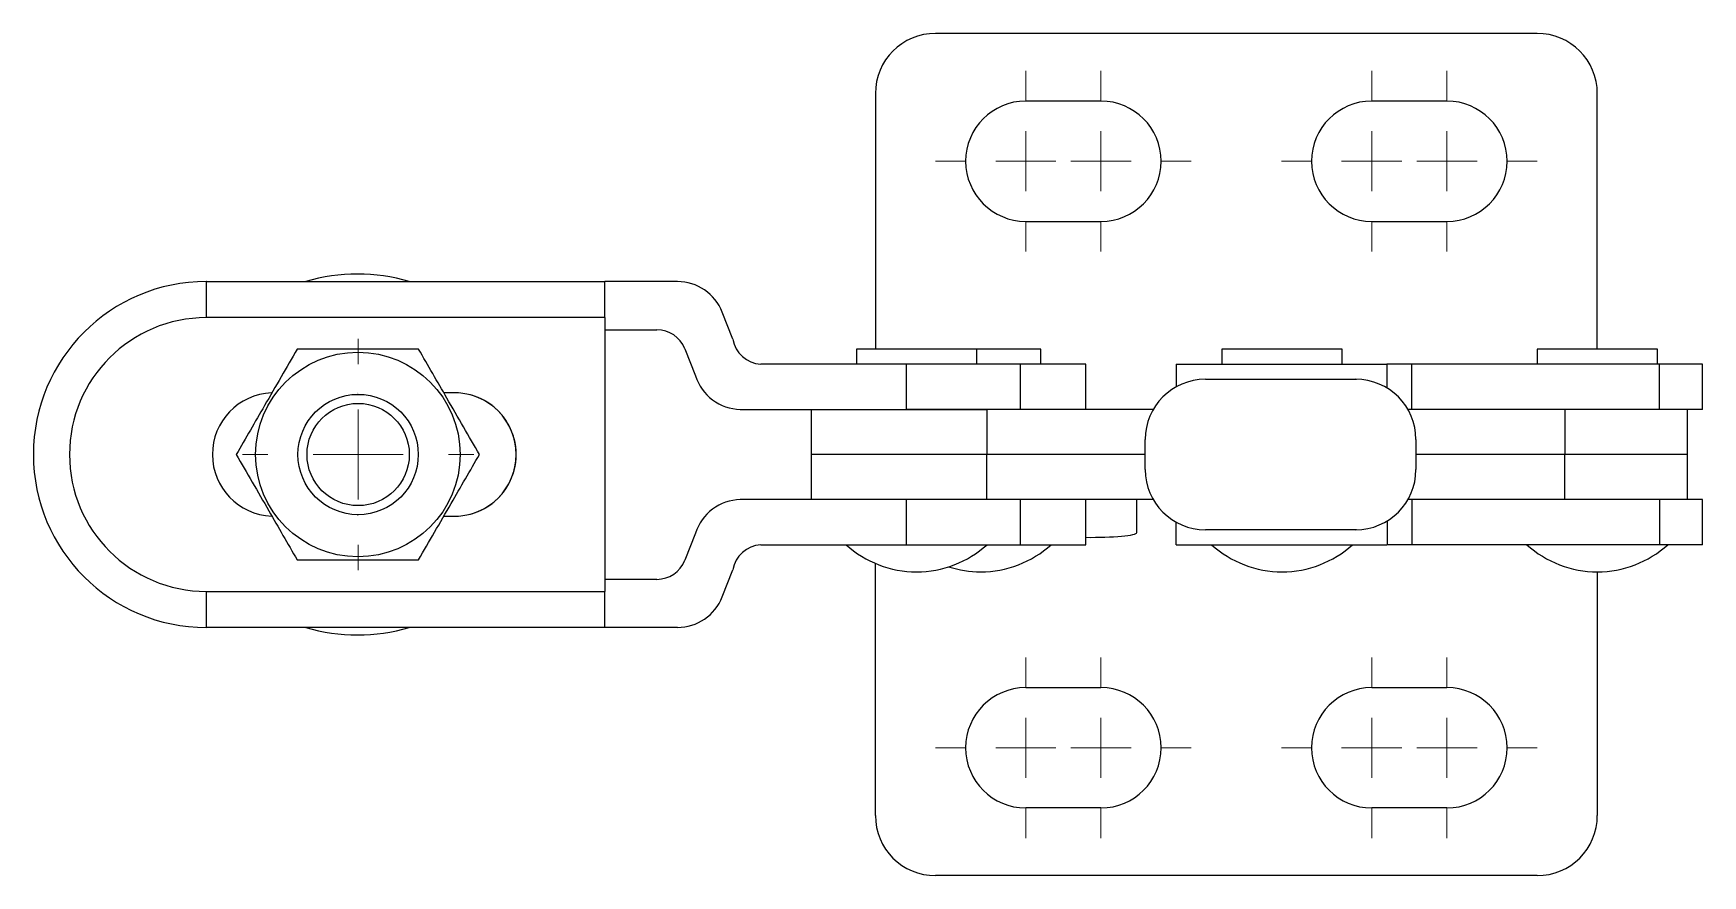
# Model space of a CAD drawing. Header units: millimetres. Extents: x 13 to 181, y 16 to 231.
# Drawn here: x 34.3 to 89.8, y 203.4 to 231.4 of the extents above; entities that cross this region are included whole.
import ezdxf

# ---------------------------------------------------------------- set-up
doc = ezdxf.new("R2010")
doc.units = ezdxf.units.MM
doc.linetypes.add('CENTER', pattern=[50.8, 31.75, -6.35, 6.35, -6.35])
doc.layers.add('CENTER', color=1, linetype='CENTER')

# ---------------------------------------------------------------- blocks, each defined once
blk = doc.blocks.new('SW_CENTERMARKSYMBOL_0')
at = {"color": 0, "linetype": 'Continuous', "lineweight": 0}
for p, q in [((0, 3), (0, 3.843)), ((0, 0), (0, 1.5)), ((-3, 0), (-3.843, 0)), ((0, 0), (-1.5, 0)), ((0, 0), (0, -1.5)), ((0, 0), (1.5, 0)), ((3, 0), (3.843, 0)), ((0, -3), (0, -3.843))]:
    blk.add_line(p, q, dxfattribs=at)
blk = doc.blocks.new('SW_CENTERMARKSYMBOL_8')
at = {"color": 0, "linetype": 'Continuous', "lineweight": 0}
for p, q in [((0, 2), (0, 3)), ((0, 0), (0, 1)), ((-2, 0), (-3, 0)), ((0, 0), (-1, 0)), ((0, 0), (0, -1)), ((0, 0), (1, 0)), ((2, 0), (3, 0)), ((0, -2), (0, -3))]:
    blk.add_line(p, q, dxfattribs=at)
blk = doc.blocks.new('SW_CENTERMARKSYMBOL_9')
at = {"color": 0, "linetype": 'Continuous', "lineweight": 0}
for p, q in [((0, 2), (0, 3)), ((0, 0), (0, 1)), ((-2, 0), (-3, 0)), ((0, 0), (-1, 0)), ((0, 0), (0, -1)), ((0, 0), (1, 0)), ((2, 0), (3, 0)), ((0, -2), (0, -3))]:
    blk.add_line(p, q, dxfattribs=at)
blk = doc.blocks.new('SW_CENTERMARKSYMBOL_10')
at = {"color": 0, "linetype": 'Continuous', "lineweight": 0}
for p, q in [((0, 2), (0, 3)), ((0, 0), (0, 1)), ((-2, 0), (-3, 0)), ((0, 0), (-1, 0)), ((0, 0), (0, -1)), ((0, 0), (1, 0)), ((2, 0), (3, 0)), ((0, -2), (0, -3))]:
    blk.add_line(p, q, dxfattribs=at)
blk = doc.blocks.new('SW_CENTERMARKSYMBOL_11')
at = {"color": 0, "linetype": 'Continuous', "lineweight": 0}
for p, q in [((0, 2), (0, 3)), ((0, 0), (0, 1)), ((-2, 0), (-3, 0)), ((0, 0), (-1, 0)), ((0, 0), (0, -1)), ((0, 0), (1, 0)), ((2, 0), (3, 0)), ((0, -2), (0, -3))]:
    blk.add_line(p, q, dxfattribs=at)
blk = doc.blocks.new('SW_CENTERMARKSYMBOL_12')
at = {"color": 0, "linetype": 'Continuous', "lineweight": 0}
for p, q in [((0, 2), (0, 3)), ((0, 0), (0, 1)), ((-2, 0), (-3, 0)), ((0, 0), (-1, 0)), ((0, 0), (0, -1)), ((0, 0), (1, 0)), ((2, 0), (3, 0)), ((0, -2), (0, -3))]:
    blk.add_line(p, q, dxfattribs=at)
blk = doc.blocks.new('SW_CENTERMARKSYMBOL_13')
at = {"color": 0, "linetype": 'Continuous', "lineweight": 0}
for p, q in [((0, 2), (0, 3)), ((0, 0), (0, 1)), ((-2, 0), (-3, 0)), ((0, 0), (-1, 0)), ((0, 0), (0, -1)), ((0, 0), (1, 0)), ((2, 0), (3, 0)), ((0, -2), (0, -3))]:
    blk.add_line(p, q, dxfattribs=at)
blk = doc.blocks.new('SW_CENTERMARKSYMBOL_14')
at = {"color": 0, "linetype": 'Continuous', "lineweight": 0}
for p, q in [((0, 2), (0, 3)), ((0, 0), (0, 1)), ((-2, 0), (-3, 0)), ((0, 0), (-1, 0)), ((0, 0), (0, -1)), ((0, 0), (1, 0)), ((2, 0), (3, 0)), ((0, -2), (0, -3))]:
    blk.add_line(p, q, dxfattribs=at)
blk = doc.blocks.new('SW_CENTERMARKSYMBOL_15')
at = {"color": 0, "linetype": 'Continuous', "lineweight": 0}
for p, q in [((0, 2), (0, 3)), ((0, 0), (0, 1)), ((-2, 0), (-3, 0)), ((0, 0), (-1, 0)), ((0, 0), (0, -1)), ((0, 0), (1, 0)), ((2, 0), (3, 0)), ((0, -2), (0, -3))]:
    blk.add_line(p, q, dxfattribs=at)

msp = doc.modelspace()

# ---------------------------------------------------------------- linework, layer by layer
at = {"color": 7, "linetype": 'Continuous'}
for p, q in [((84.288, 231.384), (64.288, 231.384)), ((62.288, 229.384), (62.288, 220.884)), ((86.288, 220.884), (86.288, 229.384)), ((69.788, 229.134), (67.288, 229.134)), ((81.288, 229.134), (78.788, 229.134)), ((67.288, 225.134), (69.788, 225.134)), ((78.788, 225.134), (81.288, 225.134)), ((40.047, 223.134), (40.045, 223.134)), ((40.047, 223.134), (53.293, 223.134)), ((55.706, 223.134), (53.293, 223.134)), ((57.549, 221.219), (57.196, 222.119)), ((53.294, 221.934), (40.048, 221.934)), ((53.294, 221.934), (53.294, 212.834)), ((53.294, 221.534), (55.024, 221.534)), ((43.064, 220.884), (43.062, 220.884)), ((55.955, 220.899), (55.95, 220.899)), ((55.955, 220.899), (56.308, 220)), ((65.656, 220.884), (61.656, 220.884)), ((67.788, 220.884), (65.656, 220.884)), ((77.809, 220.884), (73.809, 220.884)), ((88.288, 220.884), (84.288, 220.884)), ((63.312, 220.384), (58.478, 220.384)), ((63.312, 220.384), (63.312, 218.884)), ((67.103, 220.384), (63.312, 220.384)), ((67.103, 220.384), (67.103, 218.884)), ((69.235, 220.384), (67.103, 220.384)), ((69.288, 220.384), (69.235, 220.384)), ((72.291, 220.384), (72.29, 219.634)), ((72.291, 220.384), (79.291, 220.384)), ((79.306, 220.384), (79.291, 220.384)), ((80.122, 220.384), (79.306, 220.384)), ((79.306, 219.604), (79.306, 220.384)), ((80.122, 218.884), (80.122, 220.384)), ((88.359, 220.384), (80.122, 220.384)), ((88.359, 218.884), (88.359, 220.384)), ((89.788, 220.384), (88.359, 220.384)), ((56.308, 220), (56.303, 220)), ((73.259, 219.884), (78.259, 219.884)), ((78.259, 219.884), (78.284, 219.884)), ((45.085, 219.434), (45.083, 219.434)), ((48.298, 219.434), (47.942, 219.434)), ((57.798, 218.884), (57.791, 218.884)), ((57.798, 218.884), (63.312, 218.884)), ((65.995, 218.884), (63.312, 218.884)), ((63.312, 218.884), (65.995, 218.884)), ((65.995, 218.884), (65.995, 217.384)), ((71.527, 218.884), (65.995, 218.884)), ((70.321, 218.884), (70.188, 218.884)), ((70.454, 218.884), (70.321, 218.884)), ((80.122, 218.884), (80.016, 218.884)), ((88.359, 218.884), (80.122, 218.884)), ((85.213, 218.884), (85.213, 217.384)), ((89.788, 218.884), (88.359, 218.884)), ((71.259, 216.884), (71.259, 217.884)), ((80.259, 217.884), (80.259, 216.884)), ((41.04, 217.384), (41.039, 217.384)), ((41.043, 217.384), (41.041, 217.384)), ((65.995, 217.384), (60.156, 217.384)), ((65.995, 217.384), (60.156, 217.384)), ((71.259, 217.384), (65.995, 217.384)), ((65.995, 215.884), (65.995, 217.384)), ((71.259, 217.384), (65.995, 217.384)), ((85.213, 217.384), (80.284, 217.384)), ((85.213, 217.384), (80.284, 217.384)), ((89.288, 217.384), (85.213, 217.384)), ((85.213, 215.884), (85.213, 217.384)), ((89.288, 217.384), (85.213, 217.384)), ((57.798, 215.884), (57.791, 215.884)), ((63.312, 215.884), (57.798, 215.884)), ((65.995, 215.884), (63.312, 215.884)), ((63.312, 215.884), (63.312, 214.384)), ((65.995, 215.884), (63.312, 215.884)), ((71.527, 215.884), (65.995, 215.884)), ((67.103, 215.884), (67.103, 214.384)), ((70.321, 215.884), (70.188, 215.884)), ((70.454, 215.884), (70.321, 215.884)), ((80.122, 215.884), (80.016, 215.884)), ((80.122, 215.884), (80.122, 214.384)), ((88.359, 215.884), (80.122, 215.884)), ((88.359, 215.884), (88.359, 214.384)), ((89.788, 215.884), (88.359, 215.884)), ((47.942, 215.334), (48.298, 215.334)), ((56.308, 214.769), (55.955, 213.869)), ((56.308, 214.769), (56.303, 214.769)), ((72.291, 214.384), (72.29, 215.135)), ((78.259, 214.884), (73.259, 214.884)), ((78.284, 214.884), (78.259, 214.884)), ((79.306, 215.165), (79.306, 214.384)), ((58.48, 214.384), (63.312, 214.384)), ((63.312, 214.384), (67.103, 214.384)), ((67.103, 214.384), (69.235, 214.384)), ((69.235, 214.384), (69.288, 214.384)), ((72.291, 214.384), (79.291, 214.384)), ((79.306, 214.384), (79.291, 214.384)), ((80.122, 214.384), (79.306, 214.384)), ((88.359, 214.384), (80.122, 214.384)), ((89.788, 214.384), (88.359, 214.384)), ((43.064, 213.884), (43.062, 213.884)), ((55.955, 213.869), (55.95, 213.869)), ((62.288, 205.384), (62.288, 213.763)), ((55.024, 213.234), (53.294, 213.234)), ((57.196, 212.65), (57.549, 213.549)), ((86.288, 213.484), (86.288, 205.384)), ((40.048, 212.834), (53.294, 212.834)), ((40.047, 211.634), (40.045, 211.634)), ((53.293, 211.634), (40.047, 211.634)), ((55.706, 211.634), (53.293, 211.634)), ((67.288, 209.634), (69.788, 209.634)), ((78.788, 209.634), (81.288, 209.634)), ((69.788, 205.634), (67.288, 205.634)), ((81.288, 205.634), (78.788, 205.634)), ((84.288, 203.384), (64.288, 203.384))]:
    msp.add_line(p, q, dxfattribs=at)
for centre, radius in [((45.085, 217.384), 3.4), ((45.093, 217.384), 2)]:
    msp.add_circle(centre, radius, dxfattribs=at)
at = {"color": 3, "linetype": 'Continuous'}
msp.add_circle((45.094, 217.384), 1.7, dxfattribs=at)
at = {"color": 7, "linetype": 'Continuous'}
for centre, radius, start, end in [((64.288, 229.384), 2, 90, 180), ((84.288, 229.384), 2, 0, 90), ((67.288, 227.134), 2, 90, 270), ((69.788, 227.134), 2, 270, 90), ((78.788, 227.134), 2, 90, 270), ((81.288, 227.134), 2, 270, 90), ((40.047, 217.384), 5.75, 90, 270), ((-425.69, 222.237), 465.738, 359.96283, 0.11045), ((45.072, 217.384), 6, 90.0001, 106.5978), ((45.072, 217.384), 6, 73.4021, 90), ((-412.444, 222.237), 465.738, 359.96283, 0.11045), ((40.048, 217.384), 4.55, 90, 270), ((73.259, 217.884), 2, 90, 180), ((78.259, 217.884), 2, 360, 90), ((42.298, 217.384), 2.05, 92.321, 267.8274), ((48.297, 217.384), 2.05, 270, 90), ((48.298, 217.384), 2.05, 269.9999, 90.0001), ((73.259, 216.884), 2, 180, 270), ((78.259, 216.884), 2, 270, 0), ((63.656, 216.984), 3.5, 227.9754, 270), ((63.656, 216.984), 3.5, 270, 312.0246), ((65.788, 216.984), 3.5, 270, 312.0246), ((75.809, 216.984), 3.5, 227.9754, 270), ((75.809, 216.984), 3.5, 270, 312.0246), ((86.288, 216.984), 3.5, 227.9754, 270), ((86.288, 216.984), 3.5, 270, 312.0246), ((65.788, 216.984), 3.5, 252.2654, 270), ((-425.69, 212.532), 465.738, 359.88955, 0.03717), ((-412.444, 212.532), 465.738, 359.88955, 0.03717), ((45.072, 217.384), 6, 253.4022, 286.5978), ((67.288, 207.634), 2, 90, 270), ((69.788, 207.634), 2, 270, 90), ((78.788, 207.634), 2, 90, 270), ((81.288, 207.634), 2, 270, 90), ((64.288, 205.384), 2, 180, 270), ((84.288, 205.384), 2, 270, 0)]:
    msp.add_arc(centre, radius, start, end, dxfattribs=at)
for centre, major_axis, ratio, start_param, end_param in [((55.706, 221.534), (1.6, 0), 0.999937, 0.373727, 1.570796), ((55.024, 220.534), (1, 0), 0.999937, 0.373727, 1.570796), ((58.535, 221.383), (1, 0), 0.999937, 3.305758, 4.654787), ((57.833, 220.484), (1.6, 0), 0.999937, 3.44874, 4.69016), ((57.833, 214.285), (1.6, 0), 0.999937, 1.593025, 2.834446), ((69.478, 214.786), (1.5, 0), 0.103956, 4.585381, 6.283185), ((58.535, 213.386), (1, 0), 0.999937, 1.626388, 2.977312), ((55.024, 214.234), (1, 0), 0.999937, 4.712389, 5.909458), ((55.706, 213.234), (1.6, 0), 0.999937, 4.712389, 5.909458)]:
    msp.add_ellipse(centre, major_axis=major_axis, ratio=ratio, start_param=start_param, end_param=end_param, dxfattribs=at)
for points, knots in [([(43.064, 220.884), (42.888, 220.581), (42.534, 219.967), (42.009, 219.057), (41.506, 218.187), (41.198, 217.653), (41.043, 217.384)], [0, 0, 0, 0, 0.264592, 0.534922, 0.76533, 1, 1, 1, 1]), ([(47.105, 220.884), (46.973, 220.884), (46.508, 220.884), (45.682, 220.884), (44.714, 220.884), (43.835, 220.884), (43.322, 220.884), (43.064, 220.884)], [0, 0, 0, 0, 0.100224, 0.352907, 0.611643, 0.804692, 1, 1, 1, 1]), ([(49.126, 217.384), (48.951, 217.688), (48.596, 218.302), (48.071, 219.212), (47.569, 220.082), (47.261, 220.615), (47.105, 220.884)], [0, 0, 0, 0, 0.264592, 0.534922, 0.76533, 1, 1, 1, 1]), ([(41.043, 217.384), (41.218, 217.081), (41.573, 216.467), (42.098, 215.557), (42.601, 214.687), (42.908, 214.153), (43.064, 213.884)], [0, 0, 0, 0, 0.264592, 0.534922, 0.76533, 1, 1, 1, 1]), ([(47.105, 213.884), (47.281, 214.188), (47.635, 214.802), (48.161, 215.712), (48.663, 216.582), (48.971, 217.115), (49.126, 217.384)], [0, 0, 0, 0, 0.264592, 0.534922, 0.76533, 1, 1, 1, 1]), ([(43.064, 213.884), (43.319, 213.884), (43.833, 213.884), (44.703, 213.884), (45.673, 213.884), (46.5, 213.884), (46.973, 213.884), (47.105, 213.884)], [0, 0, 0, 0, 0.193229, 0.388355, 0.640657, 0.899777, 1, 1, 1, 1])]:
    msp.add_open_spline(points, degree=3, knots=knots, dxfattribs=at)
for points in [[(61.656, 220.884), (61.656, 220.384)], [(65.656, 220.384), (65.656, 220.884)], [(67.788, 220.384), (67.788, 220.884)], [(73.809, 220.884), (73.809, 220.384)], [(77.809, 220.384), (77.809, 220.884)], [(84.288, 220.884), (84.288, 220.384)], [(88.288, 220.384), (88.288, 220.884)], [(69.288, 218.884), (69.288, 220.384)], [(89.788, 218.884), (89.788, 220.384)], [(45.093, 219.384), (45.073, 219.384)], [(60.156, 218.884), (60.156, 217.384)], [(89.288, 217.384), (89.288, 218.884)], [(60.156, 217.384), (60.156, 215.884)], [(89.288, 215.884), (89.288, 217.384)], [(69.288, 214.384), (69.288, 215.884)], [(70.978, 214.786), (70.978, 215.884)], [(89.788, 214.384), (89.788, 215.884)], [(45.073, 215.384), (45.093, 215.384)]]:
    msp.add_open_spline(points, degree=1, dxfattribs=at)

# ---------------------------------------------------------------- block references
at = {"layer": 'CENTER', "color": 1, "linetype": 'CENTER'}
for name, p in [('SW_CENTERMARKSYMBOL_15', (67.288, 227.134)), ('SW_CENTERMARKSYMBOL_8', (69.788, 227.134)), ('SW_CENTERMARKSYMBOL_9', (78.788, 227.134)), ('SW_CENTERMARKSYMBOL_10', (81.288, 227.134)), ('SW_CENTERMARKSYMBOL_0', (45.094, 217.384)), ('SW_CENTERMARKSYMBOL_14', (67.288, 207.634)), ('SW_CENTERMARKSYMBOL_13', (69.788, 207.634)), ('SW_CENTERMARKSYMBOL_12', (78.788, 207.634)), ('SW_CENTERMARKSYMBOL_11', (81.288, 207.634))]:
    msp.add_blockref(name, p, dxfattribs=at)

doc.saveas('drawing.dxf')
